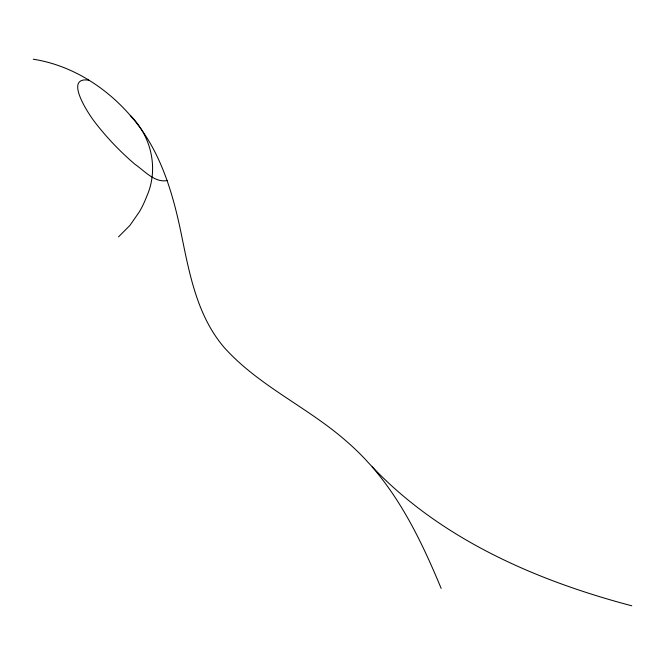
<?xml version="1.0" encoding="UTF-8"?>
<svg xmlns="http://www.w3.org/2000/svg" width="665" height="665" viewBox="0 0 665 665"><rect width="100%" height="100%" fill="white"/><g stroke="black" fill="none" stroke-linecap="round" stroke-linejoin="round"><path stroke-width="1" d="M118.478 236.906L129.999 225.319L139.509 211.595A157.198 128.137 22.3 0 0 146.682 196.508C158.952 169.085 151.429 136.283 130.265 115.402M167.189 180.539C154.629 183.008 144.43 170.722 134.904 164.255C120.066 151.495 106.425 137.314 94.563 121.745C89.21 114.912 63.217 76.325 88.753 80.182M33.25 59.21C75.286 65.785 112.634 91.529 138.079 125.045C161.686 155.934 172.917 193.972 180.772 231.495C189.151 272.051 196.549 315.501 224.529 347.87C258.652 385.667 306.457 406.689 344.653 439.706A231.91 189.035 22.3 0 1 365.667 459.714C434.81 536.539 533.43 579.897 631.75 605.79M372.209 466.955C402.932 502.457 423.306 545.383 441.161 588.417"/></g></svg>
